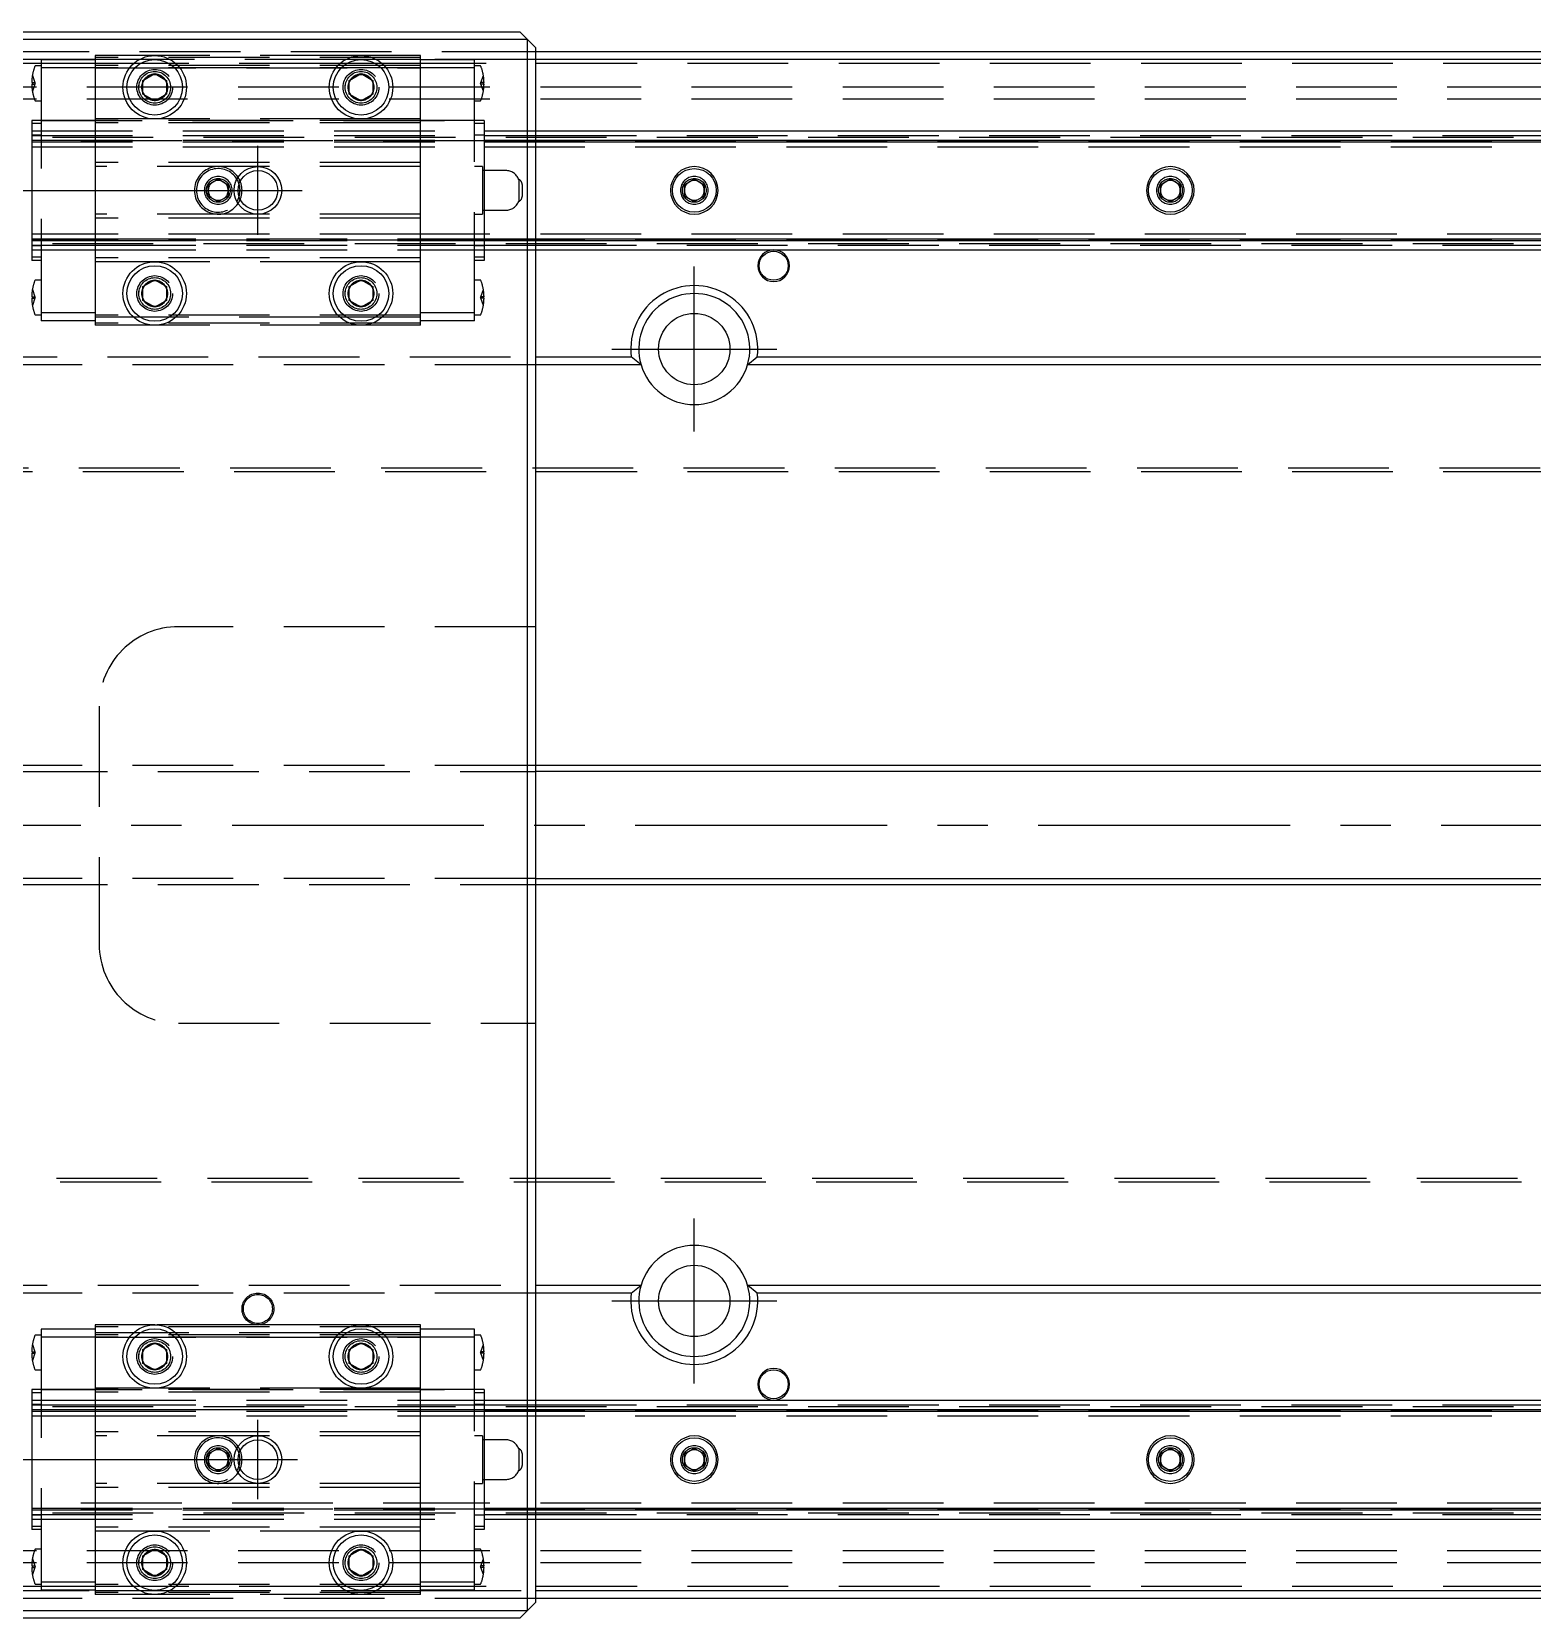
# Model space of a CAD drawing. Extents: x -41 to 1018, y -351 to 109.
# Drawn here: x 416.5 to 605.6, y -100 to 100 of the extents above; entities that cross this region are included whole.
import ezdxf

# ---------------------------------------------------------------- set-up
doc = ezdxf.new("R2010")
doc.units = 0
doc.linetypes.add('CENTER', pattern=[50.8, 31.75, -6.35, 6.35, -6.35])
doc.linetypes.add('DASHED', pattern=[19.05, 12.7, -6.35])
doc.layers.get('0').update_dxf_attribs({"linetype": 'CONTINUOUS'})
doc.layers.add('CENTER', color=1, linetype='CENTER')

msp = doc.modelspace()

# ---------------------------------------------------------------- linework, layer by layer
at = {"color": 7, "linetype": 'CONTINUOUS'}
for p, q in [((282, 100), (478, 100)), ((479, 99), (478, 100)), ((479, 99), (281, 99)), ((480, 98), (479, 99)), ((479, -99), (479, 99)), ((480, 98), (480, -98)), ((480, 97.5), (758, 97.5)), ((759, 96.5), (480, 96.5)), ((430.5, 93.87), (432, 94.73)), ((432, 94.73), (433.5, 93.87)), ((456.5, 93.87), (458, 94.73)), ((458, 94.73), (459.5, 93.87)), ((430.5, 92.13), (430.5, 93.87)), ((432, 91.27), (430.5, 92.13)), ((433.5, 92.13), (432, 91.27)), ((433.5, 93.87), (433.5, 92.13)), ((456.5, 92.13), (456.5, 93.87)), ((458, 91.27), (456.5, 92.13)), ((459.5, 92.13), (458, 91.27)), ((459.5, 93.87), (459.5, 92.13)), ((480, 87.5), (760, 87.5)), ((480, 86.32), (760, 86.32)), ((480, 86.1), (760, 86.1)), ((498.75, 80.72), (500, 81.44)), ((498.75, 79.28), (498.75, 80.72)), ((500, 81.44), (501.25, 80.72)), ((501.25, 80.72), (501.25, 79.28)), ((558.75, 80.72), (560, 81.44)), ((558.75, 79.28), (558.75, 80.72)), ((560, 81.44), (561.25, 80.72)), ((561.25, 80.72), (561.25, 79.28)), ((500, 78.56), (498.75, 79.28)), ((501.25, 79.28), (500, 78.56)), ((560, 78.56), (558.75, 79.28)), ((561.25, 79.28), (560, 78.56)), ((480, 73.9), (760, 73.9)), ((480, 73.68), (760, 73.68)), ((480, 72.5), (760, 72.5)), ((430.5, 67.87), (432, 68.73)), ((432, 68.73), (433.5, 67.87)), ((456.5, 67.87), (458, 68.73)), ((458, 68.73), (459.5, 67.87)), ((430.5, 66.13), (430.5, 67.87)), ((432, 65.27), (430.5, 66.13)), ((433.5, 66.13), (432, 65.27)), ((433.5, 67.87), (433.5, 66.13)), ((456.5, 66.13), (456.5, 67.87)), ((458, 65.27), (456.5, 66.13)), ((459.5, 66.13), (458, 65.27)), ((459.5, 67.87), (459.5, 66.13)), ((480, 59), (492.06, 59)), ((493.29, 58), (480, 58)), ((493.29, 58), (492.06, 59)), ((506.71, 58), (507.94, 59)), ((613.29, 58), (506.71, 58)), ((507.94, 59), (612.06, 59)), ((710, 7.5), (480, 7.5)), ((480, -7.5), (710, -7.5)), ((480, -58), (493.29, -58)), ((492.06, -59), (493.29, -58)), ((506.71, -58), (613.29, -58)), ((507.94, -59), (506.71, -58)), ((492.06, -59), (480, -59)), ((612.06, -59), (507.94, -59)), ((430.5, -66.13), (432, -65.27)), ((432, -65.27), (433.5, -66.13)), ((456.5, -66.13), (458, -65.27)), ((458, -65.27), (459.5, -66.13)), ((430.5, -67.87), (430.5, -66.13)), ((432, -68.73), (430.5, -67.87)), ((433.5, -67.87), (432, -68.73)), ((433.5, -66.13), (433.5, -67.87)), ((456.5, -67.87), (456.5, -66.13)), ((458, -68.73), (456.5, -67.87)), ((459.5, -67.87), (458, -68.73)), ((459.5, -66.13), (459.5, -67.87)), ((480, -72.5), (760, -72.5)), ((480, -73.68), (760, -73.68)), ((480, -73.9), (760, -73.9)), ((498.75, -79.28), (500, -78.56)), ((498.75, -80.72), (498.75, -79.28)), ((500, -78.56), (501.25, -79.28)), ((501.25, -79.28), (501.25, -80.72)), ((558.75, -79.28), (560, -78.56)), ((558.75, -80.72), (558.75, -79.28)), ((560, -78.56), (561.25, -79.28)), ((561.25, -79.28), (561.25, -80.72)), ((500, -81.44), (498.75, -80.72)), ((501.25, -80.72), (500, -81.44)), ((560, -81.44), (558.75, -80.72)), ((561.25, -80.72), (560, -81.44)), ((480, -86.1), (760, -86.1)), ((480, -86.32), (760, -86.32)), ((480, -87.5), (760, -87.5)), ((430.5, -92.13), (432, -91.27)), ((432, -91.27), (433.5, -92.13)), ((456.5, -92.13), (458, -91.27)), ((458, -91.27), (459.5, -92.13)), ((430.5, -93.87), (430.5, -92.13)), ((432, -94.73), (430.5, -93.87)), ((433.5, -93.87), (432, -94.73)), ((433.5, -92.13), (433.5, -93.87)), ((456.5, -93.87), (456.5, -92.13)), ((458, -94.73), (456.5, -93.87)), ((459.5, -93.87), (458, -94.73)), ((459.5, -92.13), (459.5, -93.87)), ((479, -99), (480, -98)), ((480, -96.5), (759, -96.5)), ((758, -97.5), (480, -97.5)), ((281, -99), (479, -99)), ((478, -100), (282, -100)), ((478, -100), (479, -99))]:
    msp.add_line(p, q, dxfattribs=at)
at = {"color": 3, "linetype": 'DASHED'}
for p, q in [((424.5, 96), (335.5, 96)), ((392, 97.5), (480, 97.5)), ((424.5, 96.5), (392, 96.5)), ((417.7, 96.45), (417.7, 95.45)), ((424.5, 96.45), (417.7, 96.45)), ((424.5, 97), (424.5, 96)), ((432, 97), (424.5, 97)), ((465.5, 96.75), (424.5, 96.75)), ((430.06, 96.5), (424.5, 96.5)), ((424.5, 96), (424.5, 89)), ((429.35, 96), (424.5, 96)), ((430.2, 96), (429.35, 96)), ((432, 96.5), (430.06, 96.5)), ((433.8, 96), (430.2, 96)), ((458, 97), (432, 97)), ((433.94, 96.5), (432, 96.5)), ((434.65, 96), (433.8, 96)), ((456.06, 96.5), (433.94, 96.5)), ((455.35, 96), (434.65, 96)), ((456.2, 96), (455.35, 96)), ((458, 96.5), (456.06, 96.5)), ((459.8, 96), (456.2, 96)), ((465.5, 97), (458, 97)), ((459.94, 96.5), (458, 96.5)), ((460.65, 96), (459.8, 96)), ((465.5, 96.5), (459.94, 96.5)), ((465.5, 96), (460.65, 96)), ((465.5, 96), (465.5, 97)), ((480, 96.5), (465.5, 96.5)), ((472.3, 96.45), (465.5, 96.45)), ((465.5, 89), (465.5, 96)), ((759.5, 96), (465.5, 96)), ((472.3, 95.45), (472.3, 96.45)), ((416.58, 94.5), (416.9, 93.6)), ((417.7, 95.7), (416.99, 95.7)), ((417.7, 95.45), (417.7, 64.55)), ((424.5, 95.45), (417.7, 95.45)), ((465.5, 95.75), (424.5, 95.75)), ((465.5, 95.45), (424.5, 95.45)), ((424.5, 95.45), (465.5, 95.45)), ((472.3, 95.45), (465.5, 95.45)), ((473.01, 95.7), (472.3, 95.7)), ((472.3, 64.55), (472.3, 95.45)), ((473.1, 93.6), (473.42, 94.5)), ((760, 93), (0, 93)), ((416.5, 93.6), (416.58, 93.6)), ((416.58, 93.4), (416.5, 93.4)), ((416.58, 93.6), (416.9, 93.6)), ((416.58, 93.6), (416.58, 93.4)), ((416.9, 93.4), (416.58, 92.5)), ((416.58, 93.4), (416.9, 93.4)), ((416.9, 93.6), (416.94, 93.5)), ((416.9, 93.4), (416.94, 93.5)), ((430, 93), (430.02, 93.3)), ((456, 93), (456.03, 93.35)), ((473.1, 93.6), (473.06, 93.5)), ((473.1, 93.4), (473.06, 93.5)), ((473.42, 93.6), (473.1, 93.6)), ((473.42, 92.5), (473.1, 93.4)), ((473.42, 93.4), (473.1, 93.4)), ((473.42, 93.4), (473.42, 93.6)), ((473.42, 93.6), (473.5, 93.6)), ((473.5, 93.4), (473.42, 93.4)), ((760, 91.5), (0, 91.5)), ((416.99, 91.3), (417.7, 91.3)), ((472.3, 91.3), (473.01, 91.3)), ((416.5, 88.82), (416.5, 88.43)), ((417.7, 88.82), (416.5, 88.82)), ((417.7, 88.43), (416.5, 88.43)), ((416.5, 88.43), (416.5, 86.03)), ((417.7, 88.82), (472.3, 88.82)), ((424.5, 88.82), (417.7, 88.82)), ((424.5, 89), (424.5, 88.5)), ((432, 89), (424.5, 89)), ((465.5, 88.82), (424.5, 88.82)), ((424.5, 88.5), (424.5, 83.5)), ((465.5, 88.5), (424.5, 88.5)), ((458, 89), (432, 89)), ((465.5, 89), (458, 89)), ((465.5, 88.5), (465.5, 89)), ((472.3, 88.82), (465.5, 88.82)), ((465.5, 83.5), (465.5, 88.5)), ((473.5, 88.82), (472.3, 88.82)), ((473.5, 88.43), (472.3, 88.43)), ((473.5, 88.82), (473.5, 88.43)), ((473.5, 88.43), (473.5, 86.03)), ((0, 86.7), (760, 86.7)), ((416.5, 87.5), (473.5, 87.5)), ((416.5, 87.01), (417.7, 87.01)), ((416.5, 86.91), (473.5, 86.91)), ((416.5, 86.32), (473.5, 86.32)), ((473.5, 86.26), (416.5, 86.26)), ((416.5, 86.1), (473.5, 86.1)), ((416.5, 86.03), (416.5, 73.97)), ((472.3, 87.01), (473.5, 87.01)), ((473.5, 87.5), (480, 87.5)), ((473.5, 86.91), (480, 86.91)), ((473.5, 86.32), (480, 86.32)), ((473.5, 86.26), (760, 86.26)), ((473.5, 86.1), (480, 86.1)), ((473.5, 86.03), (473.5, 82.5)), ((480, 86.91), (760, 86.91)), ((416.5, 85.5), (473.5, 85.5)), ((473.5, 85.5), (760, 85.5)), ((424.5, 83.5), (424.5, 83)), ((465.5, 83.5), (424.5, 83.5)), ((424.5, 83), (424.5, 77)), ((445, 83), (424.5, 83)), ((465.5, 83), (445, 83)), ((465.5, 83), (465.5, 83.5)), ((465.5, 77), (465.5, 83)), ((473.3, 83), (472.3, 83)), ((473.3, 83), (473.3, 77)), ((476.25, 82.5), (473.3, 82.5)), ((473.5, 82.5), (473.5, 77.5)), ((438.5, 80), (438.52, 80.25)), ((438.75, 80.72), (440, 81.44)), ((438.75, 79.28), (438.75, 80.72)), ((440, 81.44), (441.25, 80.72)), ((441.25, 80.72), (441.25, 79.28)), ((477.88, 81.39), (477.88, 80)), ((478.3, 80.75), (478.3, 80)), ((478.3, 80), (478.3, 79.25)), ((498.5, 80), (498.52, 80.22)), ((558.5, 80), (558.52, 80.22)), ((440, 78.56), (438.75, 79.28)), ((441.25, 79.28), (440, 78.56)), ((477.88, 80), (477.88, 78.61)), ((424.5, 77), (424.5, 76.5)), ((445, 77), (424.5, 77)), ((424.5, 76.5), (424.5, 71.5)), ((465.5, 76.5), (424.5, 76.5)), ((465.5, 77), (445, 77)), ((465.5, 76.5), (465.5, 77)), ((465.5, 71.5), (465.5, 76.5)), ((472.3, 77), (473.3, 77)), ((473.3, 77.5), (476.25, 77.5)), ((473.5, 77.5), (473.5, 73.97)), ((424.5, 74.5), (416.5, 74.5)), ((465.5, 74.5), (424.5, 74.5)), ((472.3, 74.5), (465.5, 74.5)), ((473.5, 74.5), (472.3, 74.5)), ((760, 74.5), (473.5, 74.5)), ((0, 73.3), (760, 73.3)), ((416.5, 73.97), (416.5, 71.57)), ((416.5, 73.9), (424.5, 73.9)), ((424.5, 73.74), (416.5, 73.74)), ((416.5, 73.68), (424.5, 73.68)), ((416.5, 73.09), (424.5, 73.09)), ((417.7, 72.99), (416.5, 72.99)), ((416.5, 72.5), (424.5, 72.5)), ((424.5, 73.9), (465.5, 73.9)), ((465.5, 73.74), (424.5, 73.74)), ((424.5, 73.68), (465.5, 73.68)), ((424.5, 73.09), (465.5, 73.09)), ((424.5, 72.5), (465.5, 72.5)), ((465.5, 73.9), (472.3, 73.9)), ((472.3, 73.74), (465.5, 73.74)), ((465.5, 73.68), (472.3, 73.68)), ((465.5, 73.09), (472.3, 73.09)), ((465.5, 72.5), (472.3, 72.5)), ((472.3, 73.9), (473.5, 73.9)), ((473.5, 73.74), (472.3, 73.74)), ((472.3, 73.68), (473.5, 73.68)), ((472.3, 73.09), (473.5, 73.09)), ((473.5, 72.99), (472.3, 72.99)), ((472.3, 72.5), (473.5, 72.5)), ((473.5, 73.97), (473.5, 71.57)), ((473.5, 73.9), (480, 73.9)), ((473.5, 73.74), (760, 73.74)), ((473.5, 73.68), (480, 73.68)), ((473.5, 73.09), (480, 73.09)), ((473.5, 72.5), (480, 72.5)), ((480, 73.09), (760, 73.09)), ((416.5, 71.57), (416.5, 71.18)), ((417.7, 71.57), (416.5, 71.57)), ((417.7, 71.18), (416.5, 71.18)), ((424.5, 71.5), (424.5, 71)), ((465.5, 71.5), (424.5, 71.5)), ((424.5, 71), (424.5, 64)), ((432, 71), (424.5, 71)), ((458, 71), (432, 71)), ((465.5, 71), (458, 71)), ((465.5, 71), (465.5, 71.5)), ((465.5, 64), (465.5, 71)), ((473.5, 71.57), (472.3, 71.57)), ((473.5, 71.18), (472.3, 71.18)), ((473.5, 71.57), (473.5, 71.18)), ((417.7, 68.7), (416.99, 68.7)), ((473.01, 68.7), (472.3, 68.7)), ((416.5, 66.6), (416.58, 66.6)), ((416.58, 66.4), (416.5, 66.4)), ((416.58, 67.5), (416.9, 66.6)), ((416.58, 66.6), (416.9, 66.6)), ((416.58, 66.6), (416.58, 66.4)), ((416.9, 66.4), (416.58, 65.5)), ((416.58, 66.4), (416.9, 66.4)), ((416.9, 66.6), (416.94, 66.5)), ((416.9, 66.4), (416.94, 66.5)), ((430, 67), (430.02, 67.3)), ((456, 67), (456.03, 67.35)), ((473.1, 66.6), (473.06, 66.5)), ((473.1, 66.4), (473.06, 66.5)), ((473.1, 66.6), (473.42, 67.5)), ((473.42, 66.6), (473.1, 66.6)), ((473.42, 65.5), (473.1, 66.4)), ((473.42, 66.4), (473.1, 66.4)), ((473.42, 66.4), (473.42, 66.6)), ((473.42, 66.6), (473.5, 66.6)), ((473.5, 66.4), (473.42, 66.4)), ((416.99, 64.3), (417.7, 64.3)), ((417.7, 64.55), (417.7, 63.55)), ((424.5, 64.55), (417.7, 64.55)), ((465.5, 64.25), (424.5, 64.25)), ((424.5, 64), (424.5, 63)), ((429.35, 64), (424.5, 64)), ((430.2, 64), (429.35, 64)), ((433.8, 64), (430.2, 64)), ((434.65, 64), (433.8, 64)), ((455.35, 64), (434.65, 64)), ((456.2, 64), (455.35, 64)), ((459.8, 64), (456.2, 64)), ((460.65, 64), (459.8, 64)), ((465.5, 64), (460.65, 64)), ((472.3, 64.55), (465.5, 64.55)), ((465.5, 63), (465.5, 64)), ((472.3, 63.55), (472.3, 64.55)), ((472.3, 64.3), (473.01, 64.3)), ((424.5, 63.55), (417.7, 63.55)), ((465.5, 63.25), (424.5, 63.25)), ((432, 63), (424.5, 63)), ((458, 63), (432, 63)), ((465.5, 63), (458, 63)), ((472.3, 63.55), (465.5, 63.55)), ((480, 58), (386.71, 58)), ((387.94, 59), (480, 59)), ((759.5, 44.5), (0.5, 44.5)), ((759, 45), (1, 45)), ((480, 25), (435, 25)), ((425, 15), (425, -15)), ((480, 7.5), (280, 7.5)), ((280, 6.75), (480, 6.75)), ((480, -6.75), (280, -6.75)), ((280, -7.5), (480, -7.5)), ((435, -25), (480, -25)), ((0.5, -44.5), (759.5, -44.5)), ((1, -45), (759, -45)), ((386.71, -58), (480, -58)), ((480, -59), (387.94, -59)), ((417.7, -63.55), (417.7, -64.55)), ((424.5, -63.55), (417.7, -63.55)), ((424.5, -63), (424.5, -64)), ((432, -63), (424.5, -63)), ((465.5, -63.25), (424.5, -63.25)), ((424.5, -64), (424.5, -71)), ((429.35, -64), (424.5, -64)), ((430.2, -64), (429.35, -64)), ((433.8, -64), (430.2, -64)), ((445, -63), (432, -63)), ((434.65, -64), (433.8, -64)), ((455.35, -64), (434.65, -64)), ((458, -63), (445, -63)), ((456.2, -64), (455.35, -64)), ((459.8, -64), (456.2, -64)), ((465.5, -63), (458, -63)), ((460.65, -64), (459.8, -64)), ((465.5, -64), (460.65, -64)), ((465.5, -64), (465.5, -63)), ((472.3, -63.55), (465.5, -63.55)), ((465.5, -71), (465.5, -64)), ((472.3, -64.55), (472.3, -63.55)), ((416.58, -65.5), (416.9, -66.4)), ((417.7, -64.3), (416.99, -64.3)), ((417.7, -64.55), (417.7, -95.45)), ((424.5, -64.55), (417.7, -64.55)), ((465.5, -64.25), (424.5, -64.25)), ((465.5, -64.55), (424.5, -64.55)), ((424.5, -64.55), (465.5, -64.55)), ((472.3, -64.55), (465.5, -64.55)), ((473.01, -64.3), (472.3, -64.3)), ((472.3, -95.45), (472.3, -64.55)), ((473.1, -66.4), (473.42, -65.5)), ((416.5, -66.4), (416.58, -66.4)), ((416.58, -66.6), (416.5, -66.6)), ((416.58, -66.4), (416.9, -66.4)), ((416.58, -66.4), (416.58, -66.6)), ((416.9, -66.6), (416.58, -67.5)), ((416.58, -66.6), (416.9, -66.6)), ((416.9, -66.4), (416.94, -66.5)), ((416.9, -66.6), (416.94, -66.5)), ((430, -67), (430.03, -66.65)), ((456, -67), (456.02, -66.7)), ((473.1, -66.4), (473.06, -66.5)), ((473.1, -66.6), (473.06, -66.5)), ((473.42, -66.4), (473.1, -66.4)), ((473.42, -67.5), (473.1, -66.6)), ((473.42, -66.6), (473.1, -66.6)), ((473.42, -66.6), (473.42, -66.4)), ((473.42, -66.4), (473.5, -66.4)), ((473.5, -66.6), (473.42, -66.6)), ((416.99, -68.7), (417.7, -68.7)), ((472.3, -68.7), (473.01, -68.7)), ((416.5, -71.18), (416.5, -71.57)), ((424.5, -71.18), (416.5, -71.18)), ((416.5, -71.57), (416.5, -73.97)), ((417.7, -71.57), (416.5, -71.57)), ((417.7, -71.18), (472.3, -71.18)), ((424.5, -71), (424.5, -71.5)), ((432, -71), (424.5, -71)), ((465.5, -71.18), (424.5, -71.18)), ((424.5, -71.5), (424.5, -76.5)), ((465.5, -71.5), (424.5, -71.5)), ((458, -71), (432, -71)), ((465.5, -71), (458, -71)), ((465.5, -71.5), (465.5, -71)), ((472.3, -71.18), (465.5, -71.18)), ((465.5, -76.5), (465.5, -71.5)), ((473.5, -71.18), (472.3, -71.18)), ((473.5, -71.57), (472.3, -71.57)), ((473.5, -71.18), (473.5, -71.57)), ((473.5, -71.57), (473.5, -73.97)), ((0, -73.3), (760, -73.3)), ((416.5, -72.5), (424.5, -72.5)), ((416.5, -72.99), (417.7, -72.99)), ((416.5, -73.09), (424.5, -73.09)), ((416.5, -73.68), (424.5, -73.68)), ((424.5, -73.74), (416.5, -73.74)), ((416.5, -73.9), (424.5, -73.9)), ((416.5, -73.97), (416.5, -86.03)), ((424.5, -72.5), (465.5, -72.5)), ((424.5, -73.09), (465.5, -73.09)), ((424.5, -73.68), (465.5, -73.68)), ((465.5, -73.74), (424.5, -73.74)), ((424.5, -73.9), (465.5, -73.9)), ((465.5, -72.5), (472.3, -72.5)), ((465.5, -73.09), (472.3, -73.09)), ((465.5, -73.68), (472.3, -73.68)), ((472.3, -73.74), (465.5, -73.74)), ((465.5, -73.9), (472.3, -73.9)), ((472.3, -72.5), (473.5, -72.5)), ((472.3, -72.99), (473.5, -72.99)), ((472.3, -73.09), (473.5, -73.09)), ((472.3, -73.68), (473.5, -73.68)), ((473.5, -73.74), (472.3, -73.74)), ((472.3, -73.9), (473.5, -73.9)), ((473.5, -72.5), (480, -72.5)), ((473.5, -73.09), (480, -73.09)), ((473.5, -73.68), (480, -73.68)), ((473.5, -73.74), (760, -73.74)), ((473.5, -73.9), (480, -73.9)), ((473.5, -73.97), (473.5, -77.5)), ((480, -73.09), (760, -73.09)), ((416.5, -74.5), (424.5, -74.5)), ((424.5, -74.5), (465.5, -74.5)), ((465.5, -74.5), (472.3, -74.5)), ((472.3, -74.5), (473.5, -74.5)), ((473.5, -74.5), (760, -74.5)), ((424.5, -76.5), (424.5, -77)), ((465.5, -76.5), (424.5, -76.5)), ((424.5, -77), (424.5, -83)), ((445, -77), (424.5, -77)), ((465.5, -77), (445, -77)), ((465.5, -77), (465.5, -76.5)), ((465.5, -83), (465.5, -77)), ((473.3, -77), (472.3, -77)), ((473.3, -77), (473.3, -83)), ((476.25, -77.5), (473.3, -77.5)), ((473.5, -77.5), (473.5, -82.5)), ((438.5, -80), (438.52, -79.75)), ((438.75, -79.28), (440, -78.56)), ((438.75, -80.72), (438.75, -79.28)), ((440, -78.56), (441.25, -79.28)), ((441.25, -79.28), (441.25, -80.72)), ((477.88, -78.61), (477.88, -80)), ((477.88, -80), (477.88, -81.39)), ((478.3, -79.25), (478.3, -80)), ((478.3, -80), (478.3, -80.75)), ((498.5, -80), (498.52, -79.75)), ((558.5, -80), (558.52, -79.75)), ((440, -81.44), (438.75, -80.72)), ((441.25, -80.72), (440, -81.44)), ((424.5, -83), (424.5, -83.5)), ((445, -83), (424.5, -83)), ((424.5, -83.5), (424.5, -88.5)), ((465.5, -83.5), (424.5, -83.5)), ((465.5, -83), (445, -83)), ((465.5, -83.5), (465.5, -83)), ((465.5, -88.5), (465.5, -83.5)), ((472.3, -83), (473.3, -83)), ((473.3, -82.5), (476.25, -82.5)), ((473.5, -82.5), (473.5, -86.03)), ((473.5, -85.5), (416.5, -85.5)), ((760, -85.5), (473.5, -85.5)), ((0, -86.7), (760, -86.7)), ((416.5, -86.03), (416.5, -88.43)), ((416.5, -86.1), (473.5, -86.1)), ((473.5, -86.26), (416.5, -86.26)), ((416.5, -86.32), (473.5, -86.32)), ((416.5, -86.91), (473.5, -86.91)), ((417.7, -87.01), (416.5, -87.01)), ((416.5, -87.5), (473.5, -87.5)), ((473.5, -87.01), (472.3, -87.01)), ((473.5, -86.03), (473.5, -88.43)), ((473.5, -86.1), (480, -86.1)), ((473.5, -86.26), (760, -86.26)), ((473.5, -86.32), (480, -86.32)), ((473.5, -86.91), (480, -86.91)), ((473.5, -87.5), (480, -87.5)), ((480, -86.91), (760, -86.91)), ((416.5, -88.43), (416.5, -88.82)), ((417.7, -88.43), (416.5, -88.43)), ((417.7, -88.82), (416.5, -88.82)), ((424.5, -88.5), (424.5, -89)), ((465.5, -88.5), (424.5, -88.5)), ((424.5, -89), (424.5, -96)), ((432, -89), (424.5, -89)), ((458, -89), (432, -89)), ((465.5, -89), (458, -89)), ((465.5, -89), (465.5, -88.5)), ((465.5, -96), (465.5, -89)), ((473.5, -88.43), (472.3, -88.43)), ((473.5, -88.82), (472.3, -88.82)), ((473.5, -88.43), (473.5, -88.82)), ((760, -91.5), (0, -91.5)), ((417.7, -91.3), (416.99, -91.3)), ((473.01, -91.3), (472.3, -91.3)), ((760, -93), (0, -93)), ((416.5, -93.4), (416.58, -93.4)), ((416.58, -93.6), (416.5, -93.6)), ((416.58, -92.5), (416.9, -93.4)), ((416.58, -93.4), (416.9, -93.4)), ((416.58, -93.4), (416.58, -93.6)), ((416.9, -93.6), (416.58, -94.5)), ((416.58, -93.6), (416.9, -93.6)), ((416.9, -93.4), (416.94, -93.5)), ((416.9, -93.6), (416.94, -93.5)), ((430, -93), (430.02, -92.7)), ((456, -93), (456.03, -92.65)), ((473.1, -93.4), (473.06, -93.5)), ((473.1, -93.6), (473.06, -93.5)), ((473.1, -93.4), (473.42, -92.5)), ((473.42, -93.4), (473.1, -93.4)), ((473.42, -94.5), (473.1, -93.6)), ((473.42, -93.6), (473.1, -93.6)), ((473.42, -93.6), (473.42, -93.4)), ((473.42, -93.4), (473.5, -93.4)), ((473.5, -93.6), (473.42, -93.6)), ((424.5, -96), (335.5, -96)), ((416.99, -95.7), (417.7, -95.7)), ((417.7, -95.45), (417.7, -96.45)), ((424.5, -95.45), (417.7, -95.45)), ((465.5, -95.75), (424.5, -95.75)), ((424.5, -96), (424.5, -97)), ((429.35, -96), (424.5, -96)), ((430.2, -96), (429.35, -96)), ((433.8, -96), (430.2, -96)), ((434.65, -96), (433.8, -96)), ((455.35, -96), (434.65, -96)), ((456.2, -96), (455.35, -96)), ((459.8, -96), (456.2, -96)), ((460.65, -96), (459.8, -96)), ((465.5, -96), (460.65, -96)), ((472.3, -95.45), (465.5, -95.45)), ((465.5, -97), (465.5, -96)), ((759.5, -96), (465.5, -96)), ((472.3, -96.45), (472.3, -95.45)), ((472.3, -95.7), (473.01, -95.7)), ((392, -96.5), (424.5, -96.5)), ((480, -97.5), (392, -97.5)), ((424.5, -96.45), (417.7, -96.45)), ((424.5, -96.5), (430.06, -96.5)), ((465.5, -96.75), (424.5, -96.75)), ((432, -97), (424.5, -97)), ((430.06, -96.5), (432, -96.5)), ((432, -96.5), (433.94, -96.5)), ((458, -97), (432, -97)), ((433.94, -96.5), (456.06, -96.5)), ((456.06, -96.5), (458, -96.5)), ((458, -96.5), (459.94, -96.5)), ((465.5, -97), (458, -97)), ((459.94, -96.5), (465.5, -96.5)), ((472.3, -96.45), (465.5, -96.45)), ((465.5, -96.5), (480, -96.5))]:
    msp.add_line(p, q, dxfattribs=at)
at = {"color": 3, "linetype": 'CONTINUOUS'}
for p, q in [((710, 6.75), (480, 6.75)), ((480, -6.75), (710, -6.75))]:
    msp.add_line(p, q, dxfattribs=at)
at = {"color": 7, "linetype": 'CONTINUOUS'}
for centre, radius in [((432, 93), 4), ((432, 93), 3.5), ((458, 93), 4), ((458, 93), 3.5), ((445, 80), 2.5), ((500, 80), 2.75), ((560, 80), 2.75), ((432, 67), 4), ((432, 67), 3.5), ((458, 67), 4), ((458, 67), 3.5), ((500, 60), 4.5), ((500, -60), 4.5), ((432, -67), 4), ((432, -67), 3.5), ((458, -67), 4), ((458, -67), 3.5), ((445, -80), 2.5), ((500, -80), 2.75), ((560, -80), 2.75), ((432, -93), 4), ((432, -93), 3.5), ((458, -93), 4), ((458, -93), 3.5)]:
    msp.add_circle(centre, radius, dxfattribs=at)
at = {"color": 3, "linetype": 'DASHED'}
for centre, radius in [((432, 93), 2.25), ((432, 93), 2), ((432, 93), 1.62), ((458, 93), 2.25), ((458, 93), 2), ((458, 93), 1.62), ((440, 80), 1.5), ((500, 80), 1.5), ((560, 80), 1.5), ((432, 67), 2.25), ((432, 67), 2), ((432, 67), 1.62), ((458, 67), 2.25), ((458, 67), 2), ((458, 67), 1.62), ((445, -61), 2), ((445, -61), 1.83), ((432, -67), 2.25), ((432, -67), 2), ((432, -67), 1.62), ((458, -67), 2.25), ((458, -67), 2), ((458, -67), 1.62), ((440, -80), 1.5), ((500, -80), 1.5), ((560, -80), 1.5), ((432, -93), 2.25), ((432, -93), 2), ((432, -93), 1.62), ((458, -93), 2.25), ((458, -93), 2), ((458, -93), 1.62)]:
    msp.add_circle(centre, radius, dxfattribs=at)
at = {"color": 3, "linetype": 'CONTINUOUS'}
for centre, radius in [((445, 80), 3), ((510, 70.5), 1.83), ((510, -70.5), 1.83), ((445, -80), 3)]:
    msp.add_circle(centre, radius, dxfattribs=at)
at = {"color": 3, "linetype": 'DASHED'}
for centre, radius, start, end in [((422.5, 93.5), 6, 170.4203, 179.0449), ((422.5, 93.5), 6, 159.1494, 170.4059), ((416.99, 95.6), 0.1, 90, 159.1494), ((432, 93), 1.65, 95.38, 144.62), ((432, 93), 1.62, 98.1587, 141.8413), ((432, 93), 1.62, 81.8413, 98.1587), ((432, 93), 1.65, 84.62, 95.38), ((432, 93), 1.65, 35.38, 84.62), ((432, 93), 1.62, 38.1587, 81.8413), ((458, 93), 1.65, 95.38, 144.62), ((458, 93), 1.62, 98.1587, 141.8413), ((458, 93), 1.62, 81.8413, 98.1587), ((458, 93), 1.65, 84.62, 95.38), ((458, 93), 1.65, 35.38, 84.62), ((458, 93), 1.62, 38.1587, 81.8413), ((473.01, 95.6), 0.1, 20.8506, 90), ((467.5, 93.5), 6, 9.5941, 20.8506), ((467.5, 93.5), 6, 0.9551, 9.5797), ((422.5, 93.5), 6, 180.9551, 189.5797), ((422.5, 93.5), 6, 189.5941, 200.8506), ((432, 93), 1.65, 155.38, 180), ((432, 93), 1.65, 180, 204.62), ((432, 93), 1.62, 158.1587, 201.8413), ((432, 93), 1.62, 141.8413, 158.1587), ((432, 93), 1.65, 144.62, 155.38), ((432, 93), 1.62, 201.8413, 218.1587), ((432, 93), 1.65, 204.62, 215.38), ((432, 93), 1.65, 215.38, 264.62), ((432, 93), 1.62, 218.1587, 261.8413), ((432, 93), 1.65, 275.38, 324.62), ((432, 93), 1.62, 278.1587, 321.8413), ((432, 93), 1.62, 21.8413, 38.1587), ((432, 93), 1.62, 321.8413, 338.1587), ((432, 93), 1.65, 24.62, 35.38), ((432, 93), 1.65, 324.62, 335.38), ((432, 93), 1.65, 335.38, 24.62), ((432, 93), 1.62, 0, 21.8413), ((432, 93), 1.62, 338.1587, 0), ((458, 93), 1.65, 155.38, 180), ((458, 93), 1.65, 180, 204.62), ((458, 93), 1.62, 158.1587, 201.8413), ((458, 93), 1.62, 141.8413, 158.1587), ((458, 93), 1.65, 144.62, 155.38), ((458, 93), 1.62, 201.8413, 218.1587), ((458, 93), 1.65, 204.62, 215.38), ((458, 93), 1.65, 215.38, 264.62), ((458, 93), 1.62, 218.1587, 261.8413), ((458, 93), 1.65, 275.38, 324.62), ((458, 93), 1.62, 278.1587, 321.8413), ((458, 93), 1.62, 21.8413, 38.1587), ((458, 93), 1.62, 321.8413, 338.1587), ((458, 93), 1.65, 24.62, 35.38), ((458, 93), 1.65, 324.62, 335.38), ((458, 93), 1.65, 335.38, 24.62), ((458, 93), 1.62, 0, 21.8413), ((458, 93), 1.62, 338.1587, 0), ((467.5, 93.5), 6, 339.1494, 350.4059), ((467.5, 93.5), 6, 350.4203, 359.0449), ((416.99, 91.4), 0.1, 200.8506, 270), ((432, 93), 1.62, 261.8413, 278.1587), ((432, 93), 1.65, 264.62, 275.38), ((458, 93), 1.62, 261.8413, 278.1587), ((458, 93), 1.65, 264.62, 275.38), ((473.01, 91.4), 0.1, 270, 339.1494), ((440, 80), 3, 33.5573, 180), ((440, 80), 2.75, 31.0388, 328.9612), ((476.25, 80.75), 1.75, 21.5404, 90), ((440, 80), 3, 180, 326.4427), ((440, 80), 1.75, 0, 180), ((440, 80), 1.75, 180, 0), ((440, 80), 1.25, 120, 180), ((440, 80), 1.25, 180, 240), ((440, 80), 1.25, 60, 120), ((440, 80), 1.25, 0, 60), ((440, 80), 1.25, 300, 0), ((440, 80), 2.75, 16.8991, 31.0388), ((440, 80), 3, 22.3316, 33.5573), ((440, 80), 2.75, 0, 16.8991), ((440, 80), 2.75, 343.1009, 0), ((440, 80), 3, 0, 22.3316), ((440, 80), 3, 337.6684, 0), ((477.6, 80.75), 0.7, 0, 66.6201), ((500, 80), 1.75, 0, 180), ((500, 80), 1.75, 180, 0), ((500, 80), 1.25, 120, 180), ((500, 80), 1.25, 180, 240), ((500, 80), 1.25, 60, 120), ((500, 80), 1.25, 0, 60), ((500, 80), 1.25, 300, 0), ((560, 80), 1.75, 0, 180), ((560, 80), 1.75, 180, 0), ((560, 80), 1.25, 120, 180), ((560, 80), 1.25, 180, 240), ((560, 80), 1.25, 60, 120), ((560, 80), 1.25, 0, 60), ((560, 80), 1.25, 300, 0), ((440, 80), 1.25, 240, 300), ((440, 80), 2.75, 328.9612, 343.1009), ((440, 80), 3, 326.4427, 337.6684), ((476.25, 79.25), 1.75, 270, 338.4596), ((477.6, 79.25), 0.7, 293.3901, 360), ((500, 80), 1.25, 240, 300), ((560, 80), 1.25, 240, 300), ((422.5, 66.5), 6, 159.1494, 170.4059), ((416.99, 68.6), 0.1, 90, 159.1494), ((432, 67), 1.65, 95.38, 144.62), ((432, 67), 1.62, 98.1587, 141.8413), ((432, 67), 1.62, 81.8413, 98.1587), ((432, 67), 1.65, 84.62, 95.38), ((432, 67), 1.65, 35.38, 84.62), ((432, 67), 1.62, 38.1587, 81.8413), ((458, 67), 1.65, 95.38, 144.62), ((458, 67), 1.62, 98.1587, 141.8413), ((458, 67), 1.62, 81.8413, 98.1587), ((458, 67), 1.65, 84.62, 95.38), ((458, 67), 1.65, 35.38, 84.62), ((458, 67), 1.62, 38.1587, 81.8413), ((473.01, 68.6), 0.1, 20.8506, 90), ((467.5, 66.5), 6, 9.5941, 20.8506), ((422.5, 66.5), 6, 170.4203, 179.0449), ((422.5, 66.5), 6, 180.9551, 189.5797), ((432, 67), 1.65, 155.38, 180), ((432, 67), 1.65, 180, 204.62), ((432, 67), 1.62, 158.1587, 201.8413), ((432, 67), 1.62, 141.8413, 158.1587), ((432, 67), 1.65, 144.62, 155.38), ((432, 67), 1.62, 201.8413, 218.1587), ((432, 67), 1.65, 204.62, 215.38), ((432, 67), 1.65, 215.38, 264.62), ((432, 67), 1.62, 218.1587, 261.8413), ((432, 67), 1.65, 275.38, 324.62), ((432, 67), 1.62, 278.1587, 321.8413), ((432, 67), 1.62, 21.8413, 38.1587), ((432, 67), 1.62, 321.8413, 338.1587), ((432, 67), 1.65, 24.62, 35.38), ((432, 67), 1.65, 324.62, 335.38), ((432, 67), 1.65, 335.38, 24.62), ((432, 67), 1.62, 0, 21.8413), ((432, 67), 1.62, 338.1587, 0), ((458, 67), 1.65, 155.38, 180), ((458, 67), 1.65, 180, 204.62), ((458, 67), 1.62, 158.1587, 201.8413), ((458, 67), 1.62, 141.8413, 158.1587), ((458, 67), 1.65, 144.62, 155.38), ((458, 67), 1.62, 201.8413, 218.1587), ((458, 67), 1.65, 204.62, 215.38), ((458, 67), 1.65, 215.38, 264.62), ((458, 67), 1.62, 218.1587, 261.8413), ((458, 67), 1.65, 275.38, 324.62), ((458, 67), 1.62, 278.1587, 321.8413), ((458, 67), 1.62, 21.8413, 38.1587), ((458, 67), 1.62, 321.8413, 338.1587), ((458, 67), 1.65, 24.62, 35.38), ((458, 67), 1.65, 324.62, 335.38), ((458, 67), 1.65, 335.38, 24.62), ((458, 67), 1.62, 0, 21.8413), ((458, 67), 1.62, 338.1587, 0), ((467.5, 66.5), 6, 0.9551, 9.5797), ((467.5, 66.5), 6, 350.4203, 359.0449), ((422.5, 66.5), 6, 189.5941, 200.8506), ((416.99, 64.4), 0.1, 200.8506, 270), ((432, 67), 1.62, 261.8413, 278.1587), ((432, 67), 1.65, 264.62, 275.38), ((458, 67), 1.62, 261.8413, 278.1587), ((458, 67), 1.65, 264.62, 275.38), ((473.01, 64.4), 0.1, 270, 339.1494), ((467.5, 66.5), 6, 339.1494, 350.4059), ((435, 15), 10, 90, 180), ((435, -15), 10, 180, 270), ((422.5, -66.5), 6, 170.4203, 179.0449), ((422.5, -66.5), 6, 159.1494, 170.4059), ((416.99, -64.4), 0.1, 90, 159.1494), ((432, -67), 1.65, 95.38, 144.62), ((432, -67), 1.62, 98.1587, 141.8413), ((432, -67), 1.62, 81.8413, 98.1587), ((432, -67), 1.65, 84.62, 95.38), ((432, -67), 1.65, 35.38, 84.62), ((432, -67), 1.62, 38.1587, 81.8413), ((458, -67), 1.65, 95.38, 144.62), ((458, -67), 1.62, 98.1587, 141.8413), ((458, -67), 1.62, 81.8413, 98.1587), ((458, -67), 1.65, 84.62, 95.38), ((458, -67), 1.65, 35.38, 84.62), ((458, -67), 1.62, 38.1587, 81.8413), ((473.01, -64.4), 0.1, 20.8506, 90), ((467.5, -66.5), 6, 9.5941, 20.8506), ((467.5, -66.5), 6, 0.9551, 9.5797), ((422.5, -66.5), 6, 180.9551, 189.5797), ((422.5, -66.5), 6, 189.5941, 200.8506), ((432, -67), 1.65, 155.38, 180), ((432, -67), 1.65, 180, 204.62), ((432, -67), 1.62, 158.1587, 201.8413), ((432, -67), 1.62, 141.8413, 158.1587), ((432, -67), 1.65, 144.62, 155.38), ((432, -67), 1.62, 201.8413, 218.1587), ((432, -67), 1.65, 204.62, 215.38), ((432, -67), 1.65, 215.38, 264.62), ((432, -67), 1.62, 218.1587, 261.8413), ((432, -67), 1.65, 275.38, 324.62), ((432, -67), 1.62, 278.1587, 321.8413), ((432, -67), 1.62, 21.8413, 38.1587), ((432, -67), 1.62, 321.8413, 338.1587), ((432, -67), 1.65, 24.62, 35.38), ((432, -67), 1.65, 324.62, 335.38), ((432, -67), 1.65, 335.38, 24.62), ((432, -67), 1.62, 0, 21.8413), ((432, -67), 1.62, 338.1587, 0), ((458, -67), 1.65, 155.38, 180), ((458, -67), 1.65, 180, 204.62), ((458, -67), 1.62, 158.1587, 201.8413), ((458, -67), 1.62, 141.8413, 158.1587), ((458, -67), 1.65, 144.62, 155.38), ((458, -67), 1.62, 201.8413, 218.1587), ((458, -67), 1.65, 204.62, 215.38), ((458, -67), 1.65, 215.38, 264.62), ((458, -67), 1.62, 218.1587, 261.8413), ((458, -67), 1.65, 275.38, 324.62), ((458, -67), 1.62, 278.1587, 321.8413), ((458, -67), 1.62, 21.8413, 38.1587), ((458, -67), 1.62, 321.8413, 338.1587), ((458, -67), 1.65, 24.62, 35.38), ((458, -67), 1.65, 324.62, 335.38), ((458, -67), 1.65, 335.38, 24.62), ((458, -67), 1.62, 0, 21.8413), ((458, -67), 1.62, 338.1587, 0), ((467.5, -66.5), 6, 339.1494, 350.4059), ((467.5, -66.5), 6, 350.4203, 359.0449), ((416.99, -68.6), 0.1, 200.8506, 270), ((432, -67), 1.62, 261.8413, 278.1587), ((432, -67), 1.65, 264.62, 275.38), ((458, -67), 1.62, 261.8413, 278.1587), ((458, -67), 1.65, 264.62, 275.38), ((473.01, -68.6), 0.1, 270, 339.1494), ((440, -80), 3, 33.5573, 180), ((440, -80), 2.75, 31.0388, 328.9612), ((476.25, -79.25), 1.75, 21.5404, 90), ((440, -80), 3, 180, 326.4427), ((440, -80), 1.75, 0, 180), ((440, -80), 1.75, 180, 0), ((440, -80), 1.25, 120, 180), ((440, -80), 1.25, 180, 240), ((440, -80), 1.25, 60, 120), ((440, -80), 1.25, 0, 60), ((440, -80), 1.25, 300, 0), ((440, -80), 2.75, 16.8991, 31.0388), ((440, -80), 3, 22.3316, 33.5573), ((440, -80), 2.75, 0, 16.8991), ((440, -80), 2.75, 343.1009, 0), ((440, -80), 3, 0, 22.3316), ((440, -80), 3, 337.6684, 0), ((477.6, -79.25), 0.7, 0, 66.6201), ((500, -80), 1.75, 0, 180), ((500, -80), 1.75, 180, 0), ((500, -80), 1.25, 120, 180), ((500, -80), 1.25, 180, 240), ((500, -80), 1.25, 60, 120), ((500, -80), 1.25, 0, 60), ((500, -80), 1.25, 300, 0), ((560, -80), 1.75, 0, 180), ((560, -80), 1.75, 180, 0), ((560, -80), 1.25, 120, 180), ((560, -80), 1.25, 180, 240), ((560, -80), 1.25, 60, 120), ((560, -80), 1.25, 0, 60), ((560, -80), 1.25, 300, 0), ((440, -80), 1.25, 240, 300), ((440, -80), 2.75, 328.9612, 343.1009), ((440, -80), 3, 326.4427, 337.6684), ((476.25, -80.75), 1.75, 270, 338.4596), ((477.6, -80.75), 0.7, 293.3901, 360), ((500, -80), 1.25, 240, 300), ((560, -80), 1.25, 240, 300), ((422.5, -93.5), 6, 159.1494, 170.4059), ((416.99, -91.4), 0.1, 90, 159.1494), ((432, -93), 1.65, 95.38, 144.62), ((432, -93), 1.62, 98.1587, 141.8413), ((432, -93), 1.62, 81.8413, 98.1587), ((432, -93), 1.65, 84.62, 95.38), ((432, -93), 1.65, 35.38, 84.62), ((432, -93), 1.62, 38.1587, 81.8413), ((458, -93), 1.65, 95.38, 144.62), ((458, -93), 1.65, 95.38, 144.62), ((458, -93), 1.62, 98.1587, 141.8413), ((458, -93), 1.62, 81.8413, 98.1587), ((458, -93), 1.65, 84.62, 95.38), ((458, -93), 1.65, 84.62, 95.38), ((458, -93), 1.65, 35.38, 84.62), ((458, -93), 1.65, 35.38, 84.62), ((458, -93), 1.62, 38.1587, 81.8413), ((473.01, -91.4), 0.1, 20.8506, 90), ((467.5, -93.5), 6, 9.5941, 20.8506), ((422.5, -93.5), 6, 170.4203, 179.0449), ((422.5, -93.5), 6, 180.9551, 189.5797), ((432, -93), 1.65, 155.38, 180), ((432, -93), 1.65, 180, 204.62), ((432, -93), 1.62, 158.1587, 201.8413), ((432, -93), 1.62, 141.8413, 158.1587), ((432, -93), 1.65, 144.62, 155.38), ((432, -93), 1.62, 201.8413, 218.1587), ((432, -93), 1.65, 204.62, 215.38), ((432, -93), 1.65, 215.38, 264.62), ((432, -93), 1.62, 218.1587, 261.8413), ((432, -93), 1.65, 275.38, 324.62), ((432, -93), 1.62, 278.1587, 321.8413), ((432, -93), 1.62, 21.8413, 38.1587), ((432, -93), 1.62, 321.8413, 338.1587), ((432, -93), 1.65, 24.62, 35.38), ((432, -93), 1.65, 324.62, 335.38), ((432, -93), 1.65, 335.38, 24.62), ((432, -93), 1.62, 0, 21.8413), ((432, -93), 1.62, 338.1587, 0), ((458, -93), 1.65, 155.38, 180), ((458, -93), 1.65, 155.38, 180), ((458, -93), 1.65, 180, 204.62), ((458, -93), 1.65, 180, 204.62), ((458, -93), 1.62, 158.1587, 201.8413), ((458, -93), 1.62, 141.8413, 158.1587), ((458, -93), 1.65, 144.62, 155.38), ((458, -93), 1.65, 144.62, 155.38), ((458, -93), 1.62, 201.8413, 218.1587), ((458, -93), 1.65, 204.62, 215.38), ((458, -93), 1.65, 204.62, 215.38), ((458, -93), 1.65, 215.38, 264.62), ((458, -93), 1.65, 215.38, 264.62), ((458, -93), 1.62, 218.1587, 261.8413), ((458, -93), 1.65, 275.38, 324.62), ((458, -93), 1.65, 275.38, 324.62), ((458, -93), 1.62, 278.1587, 321.8413), ((458, -93), 1.62, 21.8413, 38.1587), ((458, -93), 1.62, 321.8413, 338.1587), ((458, -93), 1.65, 24.62, 35.38), ((458, -93), 1.65, 24.62, 35.38), ((458, -93), 1.65, 324.62, 335.38), ((458, -93), 1.65, 324.62, 335.38), ((458, -93), 1.65, 335.38, 24.62), ((458, -93), 1.65, 335.38, 24.62), ((458, -93), 1.62, 0, 21.8413), ((458, -93), 1.62, 338.1587, 0), ((467.5, -93.5), 6, 0.9551, 9.5797), ((467.5, -93.5), 6, 350.4203, 359.0449), ((422.5, -93.5), 6, 189.5941, 200.8506), ((416.99, -95.6), 0.1, 200.8506, 270), ((432, -93), 1.62, 261.8413, 278.1587), ((432, -93), 1.65, 264.62, 275.38), ((458, -93), 1.62, 261.8413, 278.1587), ((458, -93), 1.65, 264.62, 275.38), ((458, -93), 1.65, 264.62, 275.38), ((473.01, -95.6), 0.1, 270, 339.1494), ((467.5, -93.5), 6, 339.1494, 350.4059)]:
    msp.add_arc(centre, radius, start, end, dxfattribs=at)
at = {"color": 7, "linetype": 'CONTINUOUS'}
for centre, radius, start, end in [((500, 80), 3, 0, 180), ((560, 80), 3, 0, 180), ((500, 80), 3, 180, 0), ((560, 80), 3, 180, 0), ((510, 70.5), 2, 180, 90), ((510, 70.5), 2, 90, 180), ((500, 60), 8, 352.8192, 187.1808), ((500, 60), 7, 343.3985, 196.6015), ((500, 60), 7, 196.6015, 343.3985), ((500, -60), 7, 16.6015, 163.3985), ((500, -60), 7, 163.3985, 16.6015), ((500, -60), 8, 172.8192, 7.1808), ((510, -70.5), 2, 270, 180), ((510, -70.5), 2, 180, 270), ((500, -80), 3, 0, 180), ((560, -80), 3, 0, 180), ((500, -80), 3, 180, 0), ((560, -80), 3, 180, 0)]:
    msp.add_arc(centre, radius, start, end, dxfattribs=at)
at = {"layer": 'CENTER', "color": 1, "linetype": 'CENTER'}
for p, q in [((445, 74.4), (445, 85.6)), ((310, 80), (439.4, 80)), ((439.4, 80), (450.6, 80)), ((500, 49.6), (500, 70.4)), ((489.6, 60), (510.4, 60)), ((-15.46, 0), (815.73, 0)), ((500, -70.4), (500, -49.6)), ((489.6, -60), (510.4, -60)), ((445, -85), (445, -75)), ((309.4, -80), (440, -80)), ((440, -80), (450, -80))]:
    msp.add_line(p, q, dxfattribs=at)

doc.saveas('drawing.dxf')
